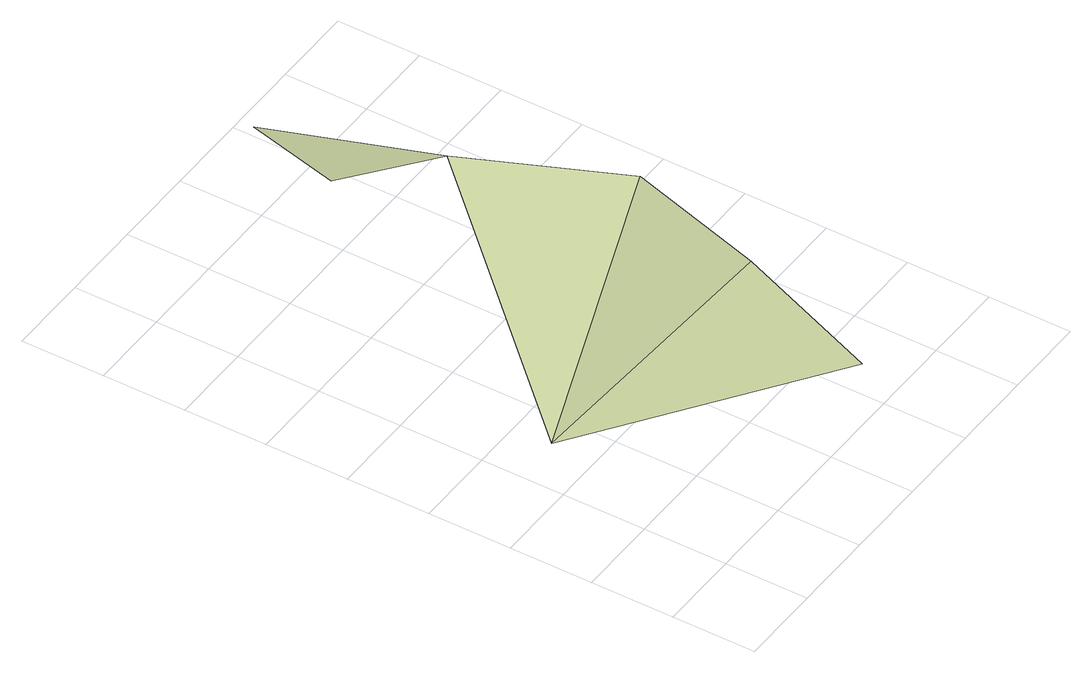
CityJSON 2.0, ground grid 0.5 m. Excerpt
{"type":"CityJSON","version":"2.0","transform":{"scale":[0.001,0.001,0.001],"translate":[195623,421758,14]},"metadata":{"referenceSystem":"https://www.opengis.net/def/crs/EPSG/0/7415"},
"CityObjects":{
"landuse1":{"type":"LandUse","attributes":{"3df_class":"Terrain","bgt_fysiekvoorkomen":"erf","bgt_status":"bestaand","identificatienamespace":"NL.IMGeo","onbegroeidterreindeeloptalud":"false","relatievehoogteligging":0,"aantal_punten":0},"geometry":[{"type":"MultiSurface","lod":"1","boundaries":[[[0,1,2]],[[3,0,2]],[[0,3,4]],[[5,4,6]]]}]}
},
"vertices":[
[281,1250,979],[1611,201,1050],[1968,1114,1060],[2325,2027,950],[1917,2951,950],[1281,3250,1104],[1509,3874,1010]
]}
